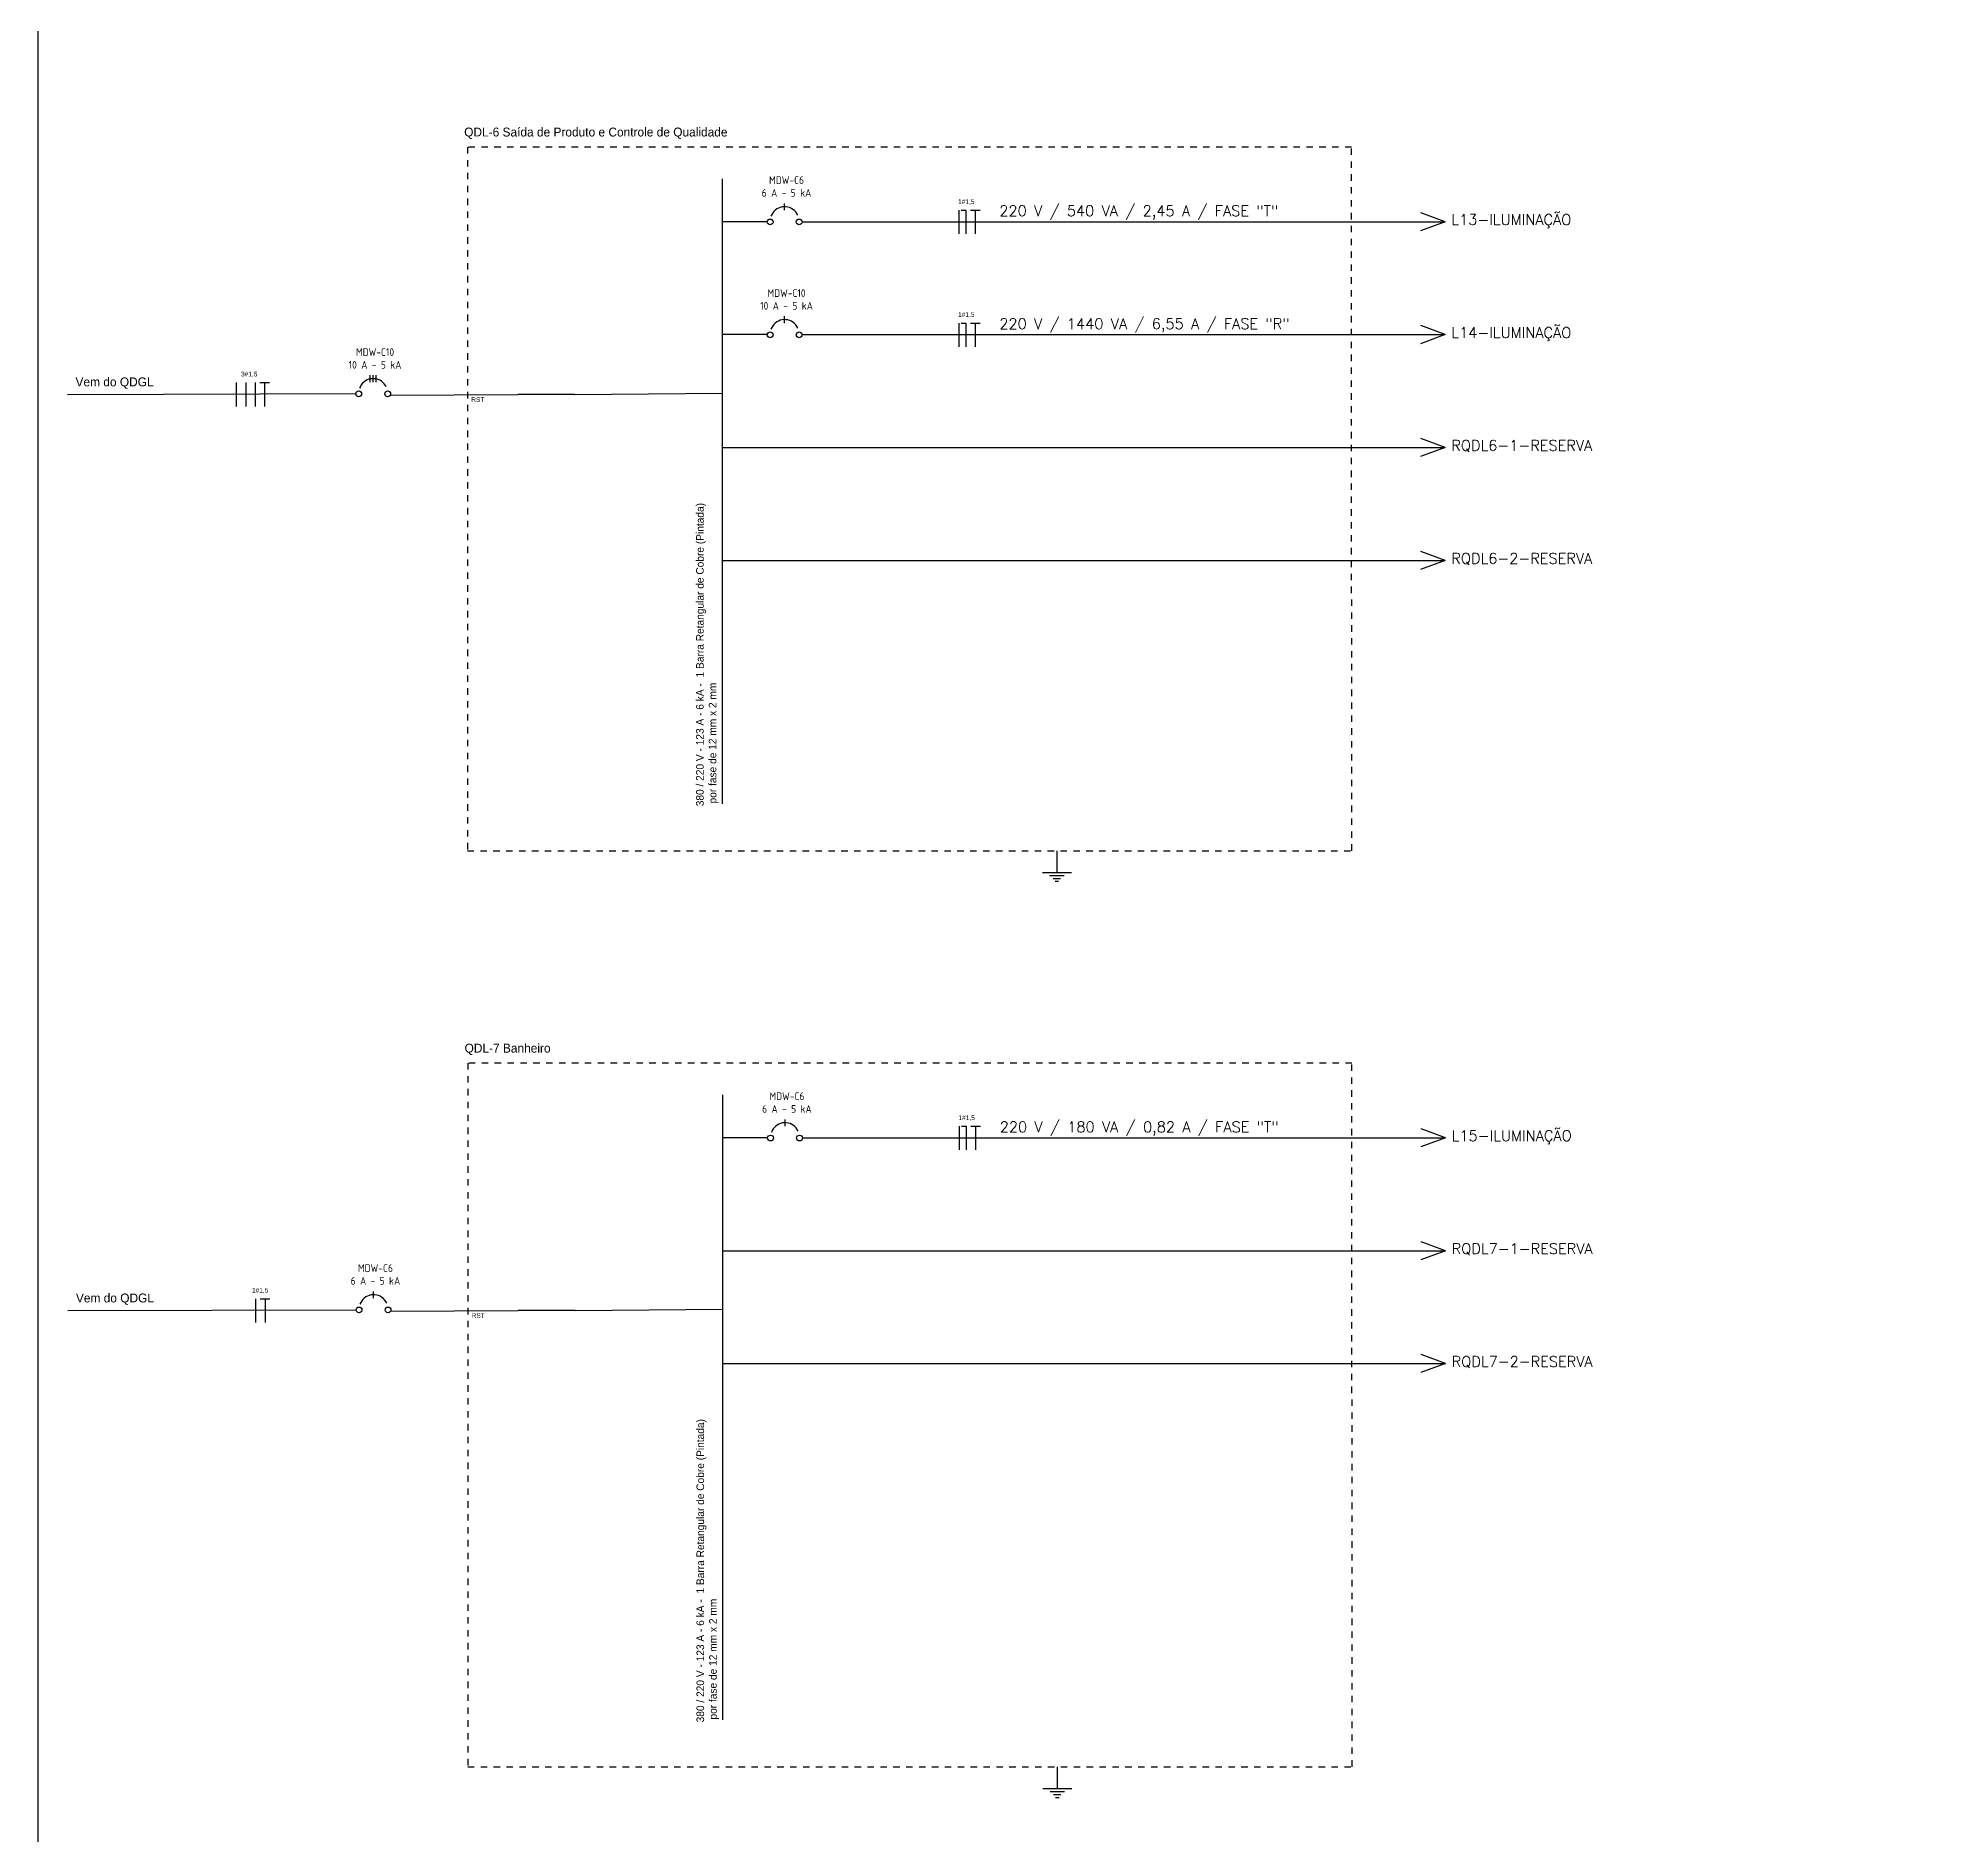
# Model space of a CAD drawing. Extents: x 196 to 487, y -28 to 149.
# Drawn here: x 360.94 to 390.48, y -0.06 to 27.83 of the extents above; entities that cross this region are included whole.
import ezdxf

# ---------------------------------------------------------------- set-up
doc = ezdxf.new("R2010")
doc.units = 0
doc.header["$MEASUREMENT"] = 0
doc.linetypes.add('DASHED2', pattern=[0.375, 0.25, -0.125])
for name, color, linetype in [('DIAGRAMAS', 254, 'CONTINUOUS'), ('UNIFILAR DESENHO', 50, 'CONTINUOUS'), ('UNIFILAR TEXTO', 7, 'CONTINUOUS'), ('UNIFILAR-TEXTO', 7, 'CONTINUOUS')]:
    doc.layers.add(name, color=color, linetype=linetype)
doc.styles.add('ARIAL', font='arial.ttf')
doc.styles.add('ROMANS', font='romans')

msp = doc.modelspace()

# ---------------------------------------------------------------- linework, layer by layer
at = {"layer": 'DIAGRAMAS'}
msp.add_lwpolyline([(360.94, 147.413), (421.222, 147.413), (421.222, -27.952), (360.94, -27.952)], close=True, dxfattribs=at)
at = {"layer": 'UNIFILAR DESENHO', "linetype": 'DASHED2', "ltscale": 0.05}
for p, q in [((381.317, 26.135), (367.602, 26.135)), ((367.602, 26.135), (367.602, 15.214)), ((381.322, 15.214), (381.317, 26.135)), ((367.602, 15.214), (381.322, 15.214)), ((381.323, 11.917), (367.608, 11.917)), ((367.608, 11.917), (367.608, 0.996)), ((381.328, 0.996), (381.323, 11.917)), ((367.608, 0.996), (381.328, 0.996))]:
    msp.add_line(p, q, dxfattribs=at)
at = {"layer": 'UNIFILAR DESENHO'}
for p, q in [((371.558, 15.942), (371.558, 25.643)), ((372.523, 25.157), (372.523, 25.262)), ((375.223, 25.157), (375.223, 24.789)), ((375.26, 25.157), (375.333, 25.157)), ((375.333, 25.157), (375.333, 24.789)), ((375.406, 25.157), (375.554, 25.157)), ((375.48, 25.157), (375.48, 24.789)), ((382.772, 24.977), (382.393, 25.117)), ((372.253, 24.977), (371.558, 24.977)), ((372.793, 24.977), (382.772, 24.977)), ((382.772, 24.977), (382.387, 24.836)), ((372.523, 23.405), (372.523, 23.51)), ((375.223, 23.404), (375.223, 23.036)), ((375.26, 23.404), (375.333, 23.404)), ((375.333, 23.404), (375.333, 23.036)), ((375.406, 23.404), (375.554, 23.404)), ((375.48, 23.404), (375.48, 23.036)), ((382.772, 23.224), (382.393, 23.365)), ((372.253, 23.224), (371.558, 23.224)), ((372.793, 23.224), (382.772, 23.224)), ((382.772, 23.224), (382.387, 23.084)), ((364.015, 22.479), (364.015, 22.111)), ((364.162, 22.479), (364.162, 22.111)), ((364.308, 22.479), (364.308, 22.111)), ((364.382, 22.479), (364.529, 22.479)), ((364.455, 22.479), (364.455, 22.111)), ((366.094, 22.489), (366.094, 22.594)), ((366.094, 22.489), (366.094, 22.594)), ((366.139, 22.489), (366.139, 22.594)), ((366.139, 22.489), (366.139, 22.594)), ((366.184, 22.489), (366.184, 22.594)), ((366.184, 22.489), (366.184, 22.594)), ((361.397, 22.295), (365.869, 22.309)), ((366.405, 22.287), (368.381, 22.295)), ((369.265, 22.295), (368.383, 22.294)), ((369.265, 22.295), (371.558, 22.317)), ((382.772, 21.472), (382.393, 21.612)), ((371.558, 21.472), (382.772, 21.472)), ((382.772, 21.472), (382.387, 21.331)), ((382.772, 19.719), (382.393, 19.86)), ((371.558, 19.719), (382.772, 19.719)), ((382.772, 19.719), (382.387, 19.579)), ((376.746, 15.214), (376.746, 14.875)), ((376.521, 14.875), (376.971, 14.875)), ((376.634, 14.83), (376.859, 14.83)), ((376.69, 14.785), (376.803, 14.785)), ((376.718, 14.74), (376.774, 14.74)), ((371.564, 1.723), (371.564, 11.424)), ((372.529, 10.939), (372.529, 11.044)), ((375.229, 10.938), (375.229, 10.57)), ((375.266, 10.938), (375.339, 10.938)), ((375.339, 10.938), (375.339, 10.57)), ((375.412, 10.938), (375.56, 10.938)), ((375.486, 10.938), (375.486, 10.57)), ((372.259, 10.758), (371.564, 10.758)), ((372.799, 10.758), (382.778, 10.758)), ((382.778, 10.758), (382.393, 10.618)), ((382.778, 10.758), (382.399, 10.899)), ((371.564, 9.006), (382.778, 9.006)), ((382.778, 9.006), (382.393, 8.865)), ((382.778, 9.006), (382.399, 9.146)), ((366.145, 8.27), (366.145, 8.375)), ((366.145, 8.27), (366.145, 8.375)), ((361.403, 8.077), (365.875, 8.09)), ((364.314, 8.261), (364.314, 7.893)), ((364.388, 8.261), (364.535, 8.261)), ((364.461, 8.261), (364.461, 7.893)), ((366.411, 8.069), (368.387, 8.077)), ((369.271, 8.077), (368.389, 8.076)), ((369.271, 8.077), (371.564, 8.098)), ((382.778, 7.253), (382.399, 7.394)), ((371.564, 7.253), (382.778, 7.253)), ((382.778, 7.253), (382.393, 7.113)), ((376.752, 0.996), (376.752, 0.656)), ((376.527, 0.656), (376.977, 0.656)), ((376.64, 0.611), (376.865, 0.611)), ((376.696, 0.566), (376.809, 0.566)), ((376.724, 0.521), (376.78, 0.521))]:
    msp.add_line(p, q, dxfattribs=at)
for points in [[(372.727, 25.08), (372.713, 25.106), (372.695, 25.129), (372.675, 25.151), (372.652, 25.169), (372.627, 25.184), (372.6, 25.196), (372.572, 25.204), (372.543, 25.209), (372.513, 25.21), (372.484, 25.206), (372.455, 25.199), (372.428, 25.189), (372.402, 25.175), (372.378, 25.157), (372.357, 25.137), (372.339, 25.114), (372.323, 25.089), (372.311, 25.062)], [(372.727, 23.327), (372.713, 23.353), (372.695, 23.377), (372.675, 23.398), (372.652, 23.417), (372.627, 23.432), (372.6, 23.444), (372.572, 23.452), (372.543, 23.456), (372.513, 23.457), (372.484, 23.454), (372.455, 23.447), (372.428, 23.436), (372.402, 23.422), (372.378, 23.405), (372.357, 23.384), (372.339, 23.361), (372.323, 23.336), (372.311, 23.309)], [(366.343, 22.412), (366.329, 22.437), (366.311, 22.461), (366.291, 22.482), (366.268, 22.501), (366.243, 22.516), (366.216, 22.528), (366.188, 22.536), (366.159, 22.541), (366.129, 22.541), (366.1, 22.538), (366.071, 22.531), (366.044, 22.521), (366.018, 22.506), (365.994, 22.489), (365.973, 22.469), (365.955, 22.446), (365.94, 22.42), (365.928, 22.394)], [(372.733, 10.861), (372.719, 10.887), (372.701, 10.911), (372.681, 10.932), (372.658, 10.95), (372.633, 10.966), (372.606, 10.978), (372.578, 10.986), (372.548, 10.99), (372.519, 10.991), (372.49, 10.988), (372.461, 10.981), (372.434, 10.97), (372.408, 10.956), (372.384, 10.938), (372.363, 10.918), (372.345, 10.895), (372.329, 10.87), (372.317, 10.843)], [(366.349, 8.193), (366.335, 8.219), (366.317, 8.243), (366.297, 8.264), (366.274, 8.282), (366.249, 8.298), (366.222, 8.309), (366.194, 8.318), (366.165, 8.322), (366.135, 8.323), (366.106, 8.32), (366.077, 8.313), (366.05, 8.302), (366.024, 8.288), (366, 8.27), (365.979, 8.25), (365.961, 8.227), (365.946, 8.202), (365.934, 8.175)]]:
    msp.add_lwpolyline(points, dxfattribs=at)
for centre in [(372.298, 24.974), (372.748, 24.974), (372.298, 23.221), (372.748, 23.221), (365.914, 22.306), (366.364, 22.306), (372.304, 10.755), (372.754, 10.755), (365.92, 8.087), (366.37, 8.087)]:
    msp.add_circle(centre, 0.045, dxfattribs=at)

# ---------------------------------------------------------------- texts
at = {"layer": 'UNIFILAR TEXTO', "attachment_point": 1}
for s, insert, char_height, width in [('QDL-6 Saída de Produto e Controle de Qualidade', (367.551, 26.438), 0.13807, 6.41446), ('\\A1;\\pxqc;1#1,5', (375.053, 25.325), 0.07364, 0.57532), ('\\A1;\\pxqc;1#1,5', (375.053, 23.573), 0.07364, 0.57532), ('\\A1;3#1,5', (364.088, 22.649), 0.0736, 0.57532), ('QDL-7 Banheiro', (367.557, 12.219), 0.13807, 4.18815), ('\\A1;\\pxqc;1#1,5', (375.059, 11.107), 0.07364, 0.57532), ('\\A1;1#1,5', (364.258, 8.429), 0.0736, 0.57532)]:
    msp.add_mtext(s, dxfattribs=dict(at, insert=insert, char_height=char_height, width=width))
at = {"layer": 'UNIFILAR TEXTO', "char_height": 0.1189, "width": 2.25774, "attachment_point": 8, "line_spacing_factor": 0.6, "style": 'ARIAL'}
for s, insert in [('\\pxsm1;{\\Fisocp|c0;MDW-C6\\P6\\Fisocp2|c0; A - 5 kA}', (372.552, 25.365)), ('\\pxsm1;{\\Fisocp|c0;MDW-C10\\P10\\Fisocp2|c0; A - 5 kA}', (372.552, 23.612)), ('\\pxsm1;{\\Fisocp|c0;MDW-C10\\P\\Fisocp2|c0;10 A - 5 kA}', (366.168, 22.696)), ('\\pxsm1;{\\Fisocp|c0;MDW-C6\\P6\\Fisocp2|c0; A - 5 kA}', (372.558, 11.146)), ('\\pxsm1;{\\Fisocp|c0;MDW-C6\\P\\Fisocp2|c0;6 A - 5 kA}', (366.174, 8.478))]:
    msp.add_mtext(s, dxfattribs=dict(at, insert=insert))
at = {"layer": 'UNIFILAR TEXTO', "attachment_point": 1}
for s, insert, char_height in [('Vem do QDGL', (361.521, 22.56), 0.13807), ('RST', (367.661, 22.254), 0.0736), ('RST', (367.661, 22.254), 0.0736), ('Vem do QDGL', (361.527, 8.341), 0.13807), ('RST', (367.667, 8.035), 0.0736), ('RST', (367.667, 8.035), 0.0736)]:
    msp.add_mtext(s, dxfattribs=dict(at, insert=insert, char_height=char_height))
at = {"layer": 'UNIFILAR TEXTO', "char_height": 0.117899, "attachment_point": 1, "rotation": 90}
for insert in [(371.149, 15.904), (371.155, 1.685)]:
    msp.add_mtext('\\A1;380 / 220 V - 123 A - 6 kA - {\\A0;\\fArial|b0|i0|c0|p34; \\Ftxt|c0;1 Barra Retangular de Cobre (Pintada)\\P por fase de 12 mm x 2 mm}', dxfattribs=dict(at, insert=insert))
at = {"layer": 'UNIFILAR-TEXTO', "char_height": 0.16522, "attachment_point": 1, "style": 'ROMANS'}
for s, insert, width in [('220 V / 540 VA / 2,45 A / FASE "T"', (375.854, 25.229), 5.39319), ('L13-ILUMINAÇÃO', (382.866, 25.092), 1.74808), ('220 V / 1440 VA / 6,55 A / FASE "R"', (375.854, 23.476), 5.39319), ('L14-ILUMINAÇÃO', (382.866, 23.339), 1.74808), ('RQDL6-1-RESERVA', (382.866, 21.587), 1.74808), ('RQDL6-2-RESERVA', (382.866, 19.834), 1.74808), ('220 V / 180 VA / 0,82 A / FASE "T"', (375.86, 11.01), 5.39319), ('L15-ILUMINAÇÃO', (382.872, 10.873), 1.74808), ('RQDL7-1-RESERVA', (382.872, 9.12), 1.74808), ('RQDL7-2-RESERVA', (382.872, 7.368), 1.74808)]:
    msp.add_mtext(s, dxfattribs=dict(at, insert=insert, width=width))

doc.saveas('drawing.dxf')
